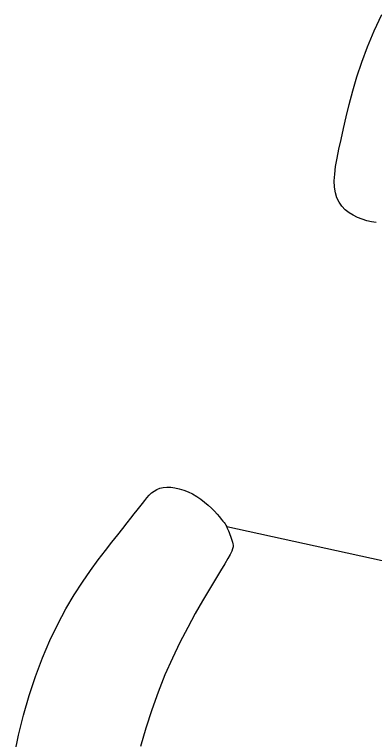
# Model space of a CAD drawing. Header units: metres. Extents: x 244.4 to 340.3, y -4.1 to 64.3.
# Drawn here: x 261.955 to 262.252, y 60.538 to 61.135 of the extents above; entities that cross this region are included whole.
import ezdxf

# ---------------------------------------------------------------- set-up
doc = ezdxf.new("R2010")
doc.units = ezdxf.units.M
doc.layers.add('Edges', color=7, linetype='Continuous')

msp = doc.modelspace()

# ---------------------------------------------------------------- linework, layer by layer
for points in [[(262.25251, 60.96353), (262.24871, 60.96421), (262.24485, 60.96513), (262.24101, 60.96631), (262.23727, 60.96778), (262.23368, 60.96957), (262.23032, 60.9717), (262.22723, 60.97418), (262.2245, 60.97704), (262.22218, 60.9803), (262.22034, 60.98398), (262.21905, 60.9881), (262.21834, 60.99268), (262.21818, 60.99776), (262.21852, 61.00338), (262.2193, 61.00957), (262.22047, 61.01638), (262.22199, 61.02383), (262.22378, 61.03196), (262.2258, 61.04081), (262.22802, 61.05041), (262.23052, 61.06072), (262.23341, 61.07168), (262.23679, 61.08325), (262.24076, 61.09536), (262.24543, 61.10798), (262.25091, 61.12105), (262.2573, 61.13451)], [(261.95546, 60.52631), (261.95885, 60.54257), (261.9629, 60.55887), (261.96755, 60.57502), (261.97273, 60.59079), (261.97841, 60.60598), (261.98451, 60.62037), (261.99096, 60.63379), (261.99766, 60.64623), (262.00447, 60.65769), (262.01125, 60.66819), (262.01788, 60.67776), (262.02422, 60.68641), (262.03014, 60.69416), (262.03552, 60.70103), (262.04025, 60.70704), (262.04437, 60.71229), (262.04796, 60.71685), (262.05109, 60.72083), (262.05383, 60.72432), (262.05626, 60.72741), (262.05845, 60.73019), (262.06047, 60.73276), (262.0624, 60.73519), (262.06428, 60.73747), (262.06617, 60.73957), (262.06813, 60.74144), (262.07019, 60.74306), (262.07241, 60.74439), (262.07484, 60.74539), (262.07754, 60.74605), (262.08053, 60.74632), (262.08378, 60.74621), (262.08722, 60.74575), (262.09079, 60.74495), (262.09443, 60.74382), (262.09808, 60.74239), (262.10169, 60.74067), (262.10518, 60.73867), (262.1085, 60.73642), (262.11164, 60.734), (262.11456, 60.73147), (262.11726, 60.72891), (262.11971, 60.7264), (262.12189, 60.72402), (262.12378, 60.72184), (262.12537, 60.71994), (262.12664, 60.71837), (262.12764, 60.71709), (262.12841, 60.71603), (262.12901, 60.71511), (262.12949, 60.71426), (262.1299, 60.71342), (262.13029, 60.71252), (262.13071, 60.71149), (262.1312, 60.71027), (262.13174, 60.70889), (262.13232, 60.7074), (262.1329, 60.70583), (262.13346, 60.70424), (262.13398, 60.70267), (262.13442, 60.70116), (262.13477, 60.69975), (262.13498, 60.69846), (262.13498, 60.69712), (262.13465, 60.69555), (262.13391, 60.69356), (262.13266, 60.69095), (262.13079, 60.68753), (262.12821, 60.6831), (262.12482, 60.67749), (262.12057, 60.67053), (262.11558, 60.6623), (262.11, 60.6529), (262.10401, 60.64243), (262.09775, 60.63101), (262.09141, 60.61873), (262.08513, 60.60571), (262.07908, 60.59206), (262.07341, 60.57787), (262.06815, 60.56325), (262.06334, 60.5483), (262.05901, 60.53312)]]:
    msp.add_lwpolyline(points)
at = {"layer": 'Edges'}
msp.add_line((262.32701, 60.67033), (262.12984, 60.71366), dxfattribs=at)

doc.saveas('drawing.dxf')
